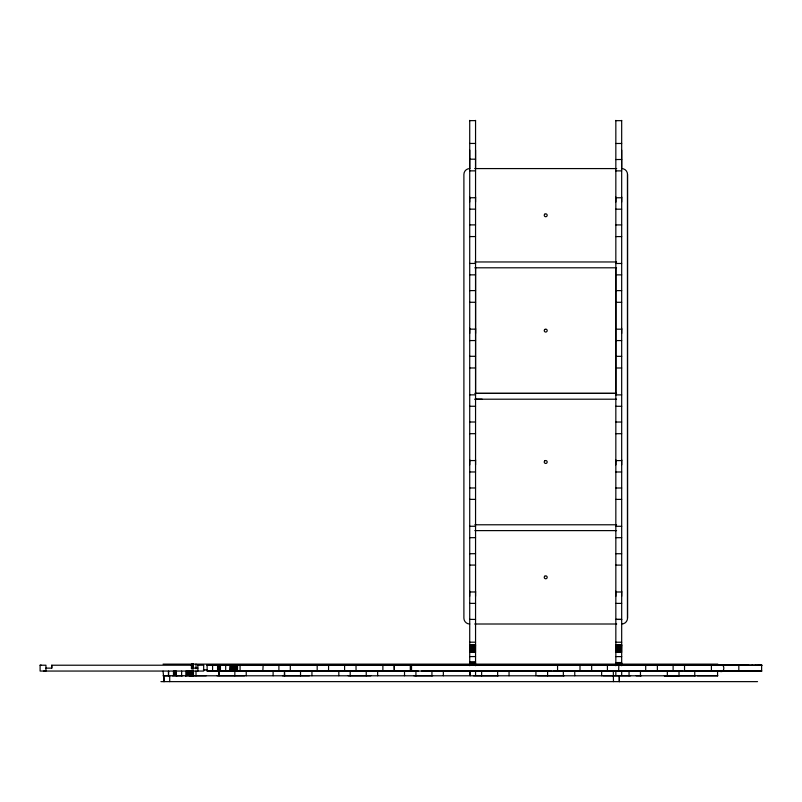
<?xml version="1.0" encoding="UTF-8"?>
<svg xmlns="http://www.w3.org/2000/svg" width="802" height="802" viewBox="0 0 802 802"><rect width="100%" height="100%" fill="white"/><g stroke="black" fill="none" stroke-linecap="round" stroke-linejoin="round"><path stroke-width="1.2" d="M41.303 665.219L40.1 665.219L40.1 671.053L203.708 671.053L203.658 665.219M43.699 671.053L45.935 671.053L45.935 665.219L40.1 665.219M45.935 668.136L51.769 668.136L51.769 665.219L192.039 665.219L192.039 668.136L197.873 668.136L197.873 671.053M164.079 681.63L163.057 671.124M169.713 681.63L169.713 675.795M197.873 668.136L197.873 665.219L203.708 665.219M469.721 168.55L469.721 150.094M475.576 267.798L475.576 393.371L616.568 393.371M475.556 168.55L475.556 150.094M615.836 596.297L615.846 591.194M615.836 464.889L615.846 459.787M615.836 393.371L615.836 267.798M615.836 202.044L615.846 196.941M621.68 168.631L621.68 150.124M621.68 596.297L621.68 591.194M621.68 464.889L621.68 459.787M621.68 333.452L621.68 328.339M621.68 202.044L621.68 196.941M621.68 623.956L621.68 624.006A5.835 5.835 0 0 0 627.515 618.172L627.515 174.415A5.835 5.835 0 0 0 621.68 168.58M591.665 665.199L591.665 671.033M654.793 665.199L657.369 665.199L657.379 671.033L654.522 671.033M719.655 665.199C725.299 662.282 725.178 674.422 719.364 671.033M537.591 675.755L547.596 675.755L547.606 671.094M226.134 665.199L227.086 665.199M226.134 671.033L227.086 671.043M328.74 665.199L326.524 665.199M394.373 665.199L392.228 665.199M460.077 665.199L457.932 665.199M525.851 665.199L523.636 665.199M591.485 665.199L589.34 665.199M328.74 671.033L326.524 671.033M394.373 671.033L392.228 671.033M460.077 671.033L457.932 671.033M525.851 671.033L523.636 671.033M591.485 671.033L589.34 671.033M284.52 671.094L284.78 675.755L282.464 675.755M416.078 675.755L413.872 675.755M481.711 675.765L473.511 675.755M613.189 675.755L602.883 675.755M678.823 675.765L664.327 675.785L717.83 675.755L697.359 675.755M216.861 665.229L216.38 665.219M235.116 665.209L224.169 665.229M236.941 665.199C238.705 680.146 233.121 661.61 241.051 665.199M248.58 665.229L279.567 665.199M226.284 665.199L226.866 665.199M314.284 665.229L328.589 665.199L328.539 671.063L314.294 671.063M328.539 665.229L345.271 665.199M352.068 665.229L220.229 665.199L221.693 665.199M379.988 665.229L410.975 665.199M445.691 665.229L476.679 665.199M542.383 665.199L511.285 665.229L512.749 665.229M656.898 665.229L655.735 665.229M577.089 665.229L608.357 665.199M657.059 665.229L642.633 665.229L644.156 665.229M657.369 665.199L674.683 665.199M722.602 665.229L721.028 665.229M708.517 665.229L761.9 665.199L760.436 665.219M213.192 671.063L213.763 671.063M216.861 671.063L216.38 671.063M235.116 671.043L224.169 671.063M237.272 671.043L241.051 671.033M248.58 671.063L279.567 671.033M262.886 671.033L261.211 671.073M226.284 671.033L226.866 671.033M328.539 671.063L345.271 671.033M356.068 671.073L356.008 665.189M379.988 671.063L410.975 671.033M445.691 671.063L476.679 671.033M542.383 671.033L511.285 671.063L512.749 671.063M656.898 671.063L656.096 671.063M577.089 671.063L608.217 671.033M657.059 671.063L642.633 671.063L644.156 671.063M657.349 671.033L674.512 671.033M722.602 671.063L721.028 671.063M708.517 671.063L761.9 671.033L207.127 671.053L207.127 665.219L761.9 665.219L757.9 665.189M172.791 675.785L172.32 675.785M185.543 675.765L186.064 675.755L185.412 675.755M188.771 671.094L188.771 675.765L206.244 675.755M176.991 675.765L176.159 675.765L182.696 675.755M284.52 675.765L309.422 675.755M284.309 675.795L284.469 671.124M432.609 675.755L415.927 675.765L415.927 671.094M498.313 675.755L481.631 675.765L481.631 671.094M547.596 675.755L564.147 675.755M612.989 675.795L630.613 675.755M678.532 675.795L676.517 675.795M469.721 120.631L475.556 120.631M615.836 120.661L621.68 120.661M469.721 143.448L475.556 143.448M615.836 143.478L621.68 143.478M469.721 159.187L475.556 159.187M615.836 159.538L621.68 159.488M474.724 168.58L616.698 168.58M469.721 170.866L475.556 170.866M615.836 170.886L621.68 170.886M469.721 197.743L475.556 197.743M615.836 197.773L621.68 197.773M469.721 209.152L475.556 209.152M615.836 209.182L621.68 209.182M469.721 224.891L475.556 224.891M615.836 224.921L621.68 224.921M469.721 236.57L475.556 236.57M615.836 236.59L621.68 236.59M474.844 261.963L616.568 261.963M469.721 263.447L475.556 263.447M615.836 263.477L621.68 263.477M474.844 267.798L616.568 267.798M469.721 274.855L475.556 274.855M615.836 274.875L621.68 274.875M469.721 290.595L475.556 290.595M615.836 290.625L621.68 290.625M469.721 302.274L475.556 302.274M615.836 302.294L621.68 302.294M469.721 329.151L475.556 329.151M615.836 329.181L621.68 329.181M469.721 340.559L475.556 340.559M615.836 340.579L621.68 340.579M469.721 356.299L475.556 356.299M615.836 356.329L621.68 356.329M469.721 367.978L475.556 367.978M615.836 367.998L621.68 367.998M474.844 393.371L616.257 393.361M469.721 394.855L475.556 394.855M615.836 394.885L621.68 394.885M475.155 399.206L616.568 399.206M474.844 399.206L482.142 399.206M469.721 406.263L475.556 406.263M615.836 406.283L621.68 406.283M469.721 422.002L475.556 422.002M615.836 422.032L621.68 422.032M469.721 433.681L475.556 433.681M615.836 433.702L621.68 433.702M469.721 460.559L475.556 460.559M615.836 460.589L621.68 460.589M469.721 471.967L475.556 471.967M615.836 471.987L621.68 471.987M469.721 487.977L475.556 487.977M615.836 488.007L621.68 488.007M469.721 499.375L475.556 499.375M615.836 499.405L621.68 499.405M474.844 524.779L616.568 524.779M469.721 526.262L475.556 526.262M615.836 526.292L621.68 526.292M474.844 530.613L616.568 530.613M469.721 537.671L475.556 537.671M615.836 537.691L621.68 537.691M469.721 553.731L475.556 553.681M615.836 553.701L621.68 553.761M469.721 565.079L475.556 565.079M615.836 565.109L621.68 565.109M469.721 591.966L475.556 591.966M615.836 591.996L621.68 591.996M469.721 603.375L475.556 603.375M615.836 603.395L621.68 603.395M469.721 619.385L475.556 619.435M474.724 624.006L616.698 624.006M469.721 642.191L475.556 642.191M615.836 642.222L621.68 642.222M469.721 644.758L475.556 644.758M615.836 644.788L621.68 644.788M469.721 644.998L475.556 644.998M615.836 645.029L621.68 645.029M469.721 645.329L475.556 645.329M615.836 645.359L621.68 645.359M469.721 645.74L475.556 645.74M615.836 645.77L621.68 645.77M469.721 646.222L475.556 646.222M615.836 646.252L621.68 646.252M469.721 646.773L475.556 646.773M615.836 646.803L621.68 646.803M469.721 647.374L475.556 647.374M615.836 647.404L621.68 647.404M469.721 648.026L475.556 648.026M615.836 648.056L621.68 648.056M469.721 648.718L475.556 648.718M615.836 648.748L621.68 648.748M469.721 649.43L475.556 649.43M615.836 649.46L621.68 649.46M469.721 650.161L475.556 650.161M615.836 650.191L621.68 650.191M469.721 650.893L475.556 650.893M615.836 650.923L621.68 650.923M469.721 651.615L475.556 651.615M615.836 651.645L621.68 651.645M469.721 652.317L475.556 652.317M615.836 652.347L621.68 652.347M469.721 656.587L475.556 656.567M615.836 656.597L621.68 656.617M469.721 661.82L475.556 661.82M469.721 662.532L475.556 662.532M615.836 662.562L621.68 662.562M469.721 663.264L475.556 663.264M615.836 663.294L621.68 663.294M469.721 663.996L475.556 663.996M615.836 664.026L621.68 664.026M163.057 664.126L470.904 664.126M474.583 664.126L616.698 664.126M620.918 664.126L717.83 664.126M469.721 664.718L475.556 664.718M615.836 664.748L621.68 664.748M208.59 665.229L207.127 665.229L224.329 665.239M197.873 665.219L198.635 665.219M207.127 665.219L207.838 665.219M353.842 665.229L617.41 665.229M683.023 665.219L619.936 665.229M684.447 665.239L748.797 665.219M751.995 665.219L752.517 665.219M755.263 665.219L756.065 665.219M204.801 669.921L203.397 669.921L206.976 669.961M208.59 671.063L207.127 671.063L224.329 671.073M221.693 671.033L220.229 671.033L418.313 671.073M229.613 671.033L230.134 671.033M713.289 671.073L747.614 671.033M757.9 671.033L761.609 671.033L761.639 665.199M421.601 671.073L551.616 671.053M553.039 671.073L683.023 671.053M684.447 671.073L712.256 671.073M163.057 675.785L168.861 675.785M163.929 681.63L164.079 675.795M244.66 675.755L217.031 675.755M370.825 675.755L348.168 675.755M636.176 675.795L641.289 675.795M163.929 675.795L695.424 675.795M160.921 681.63L757.539 681.63M708.898 665.229L709.86 665.229M394.193 665.199L394.293 671.033L394.243 665.229M445.872 665.229L447.045 665.229M577.49 665.229L578.453 665.229M229.482 665.199L230.134 665.199M248.981 665.229L249.933 665.229M261.101 665.199L263.146 665.199L262.835 671.063M314.464 665.229L315.637 665.229M380.168 665.229L381.341 665.229M708.898 671.063L709.86 671.063M445.872 671.063L447.045 671.063M577.49 671.063L578.453 671.063M618.663 671.073L618.823 665.189M229.482 671.033L229.943 665.199M248.981 671.063L249.933 671.063M314.464 671.063L315.637 671.063M380.168 671.063L381.341 671.063M475.556 196.911L475.556 202.014M475.556 328.319L475.556 333.421M475.556 459.757L475.556 464.859M475.556 591.164L475.556 596.267M469.711 196.911L469.711 202.014M469.711 328.319L469.711 333.421M469.711 459.757L469.711 464.859M469.711 591.164L469.711 596.267M738.822 665.199L738.822 671.033M717.569 671.094L717.569 675.765M711.404 665.189L711.404 671.033M694.753 671.094L694.753 675.755M684.527 665.189L684.527 671.033M679.013 671.094L679.013 675.755M673.119 665.199L673.119 671.033M667.334 671.084L667.334 675.755M645.7 665.189L645.7 671.033M640.457 671.084L640.457 675.755M629.049 671.094L629.049 675.755M627.515 174.415L627.515 618.172M621.68 120.4L621.68 665.73M621.68 670.903L621.68 675.174M615.836 120.4L615.836 665.73M615.836 670.903L615.836 675.174M613.309 671.094L613.47 681.63M607.415 665.199L607.415 671.033M601.63 671.084L601.63 675.755M579.996 665.189L579.996 671.033M574.753 671.084L574.753 675.755M563.345 671.094L563.345 675.755M557.56 665.219L557.56 671.053M535.926 671.084L535.926 675.755M509.049 671.084L509.049 675.755M497.641 671.094L497.641 675.755M475.556 120.37L475.556 665.7M475.556 670.873L475.556 675.144M470.223 671.084L470.223 675.755M469.721 120.37L469.721 665.7M469.721 670.873L469.721 675.144M443.346 671.084L443.346 675.755M431.937 671.094L431.937 675.755M410.303 665.199L410.303 671.033M404.519 671.084L404.519 675.755M382.885 665.189L382.885 671.033M377.642 671.084L377.642 675.755M366.233 671.094L366.233 675.755M350.223 671.094L350.173 675.795M344.599 665.199L344.599 671.033M338.815 671.084L338.815 675.755M317.181 665.189L317.181 671.033M311.938 671.084L311.938 675.755M300.529 671.094L300.529 675.755M290.304 665.189L290.304 671.033M278.895 665.199L278.895 671.033M273.111 671.084L273.111 675.755M246.234 671.084L246.234 675.755M240.069 665.199L240.069 671.033M237.512 665.199L237.512 671.043M236.53 665.199L236.53 671.043M236.049 665.199L236.049 671.043M235.497 665.199L235.497 671.043M234.896 665.199L234.826 675.755M234.244 665.199L234.244 671.043M233.552 665.199L233.552 671.043M232.841 665.199L232.841 671.043M232.109 665.199L232.109 671.043M231.377 665.199L231.377 671.043M230.655 665.199L230.655 671.043M225.683 665.199L225.703 671.033M220.45 665.229L220.45 671.063M219.738 665.229L219.738 671.063M219.006 665.229L219.006 671.063M218.816 671.094L219.076 675.755L218.766 671.124M218.274 665.229L218.274 671.063M217.553 665.229L217.553 671.063M212.58 665.219L212.6 671.063M196.009 664.126L196.009 668.788M196.009 671.094L196.009 675.755M193.442 664.126L193.442 668.788M193.442 671.094L193.442 675.765M193.202 664.126L193.202 668.788M193.202 671.094L193.202 675.765M192.871 664.126L192.871 668.788M192.871 671.094L192.871 675.765M192.46 664.126L192.46 668.788M192.46 671.094L192.46 675.765M191.979 664.126L191.979 668.788M191.979 671.094L191.979 675.765M191.427 664.126L191.427 668.788M191.427 671.094L191.427 675.765M190.826 671.094L190.826 675.765M190.174 671.094L190.174 675.765M189.483 671.094L189.483 675.765M188.039 671.094L188.039 675.765M187.307 671.094L187.307 675.765M186.585 671.094L186.585 675.765M185.874 671.094L185.874 675.765M181.613 671.094L181.633 675.755M176.38 671.124L176.38 675.795M175.668 671.124L175.668 675.795M174.936 671.124L174.936 675.795M174.204 671.124L174.204 675.795M173.483 671.124L173.483 675.795M51.769 665.219L51.769 668.136M469.741 624.006A5.835 5.835 0 0 1 463.897 618.172L463.897 174.415A5.835 5.835 0 0 1 469.741 168.58M619.304 675.795L619.304 681.63L619.304 675.795M544.678 214.244L544.448 214.545A1.464 1.464 0 0 0 544.448 215.999L544.678 216.299A1.464 1.464 0 0 0 546.743 216.299L546.974 215.999A1.464 1.464 0 0 0 546.974 214.545L546.743 214.244A1.464 1.464 0 0 0 544.678 214.244M544.678 329.552L544.448 329.863A1.464 1.464 0 0 0 544.448 331.316L544.678 331.617A1.464 1.464 0 0 0 546.743 331.617L546.974 331.316A1.464 1.464 0 0 0 546.974 329.863L546.743 329.552A1.464 1.464 0 0 0 544.678 329.552M544.678 460.96L544.448 461.27A1.464 1.464 0 0 0 544.448 462.724L544.678 463.025A1.464 1.464 0 0 0 546.743 463.025L546.974 462.724A1.464 1.464 0 0 0 546.974 461.27L546.743 460.96A1.464 1.464 0 0 0 544.678 460.96M544.678 576.277L544.448 576.578A1.464 1.464 0 0 0 544.448 578.042L544.678 578.342A1.464 1.464 0 0 0 546.743 578.342L546.974 578.042A1.464 1.464 0 0 0 546.974 576.578L546.743 576.277A1.464 1.464 0 0 0 544.678 576.277M621.68 619.405L615.836 619.405L621.68 619.465M411.466 671.053L411.466 665.219L411.466 671.063M168.53 675.785L168.53 671.114L168.51 675.785"/></g></svg>
